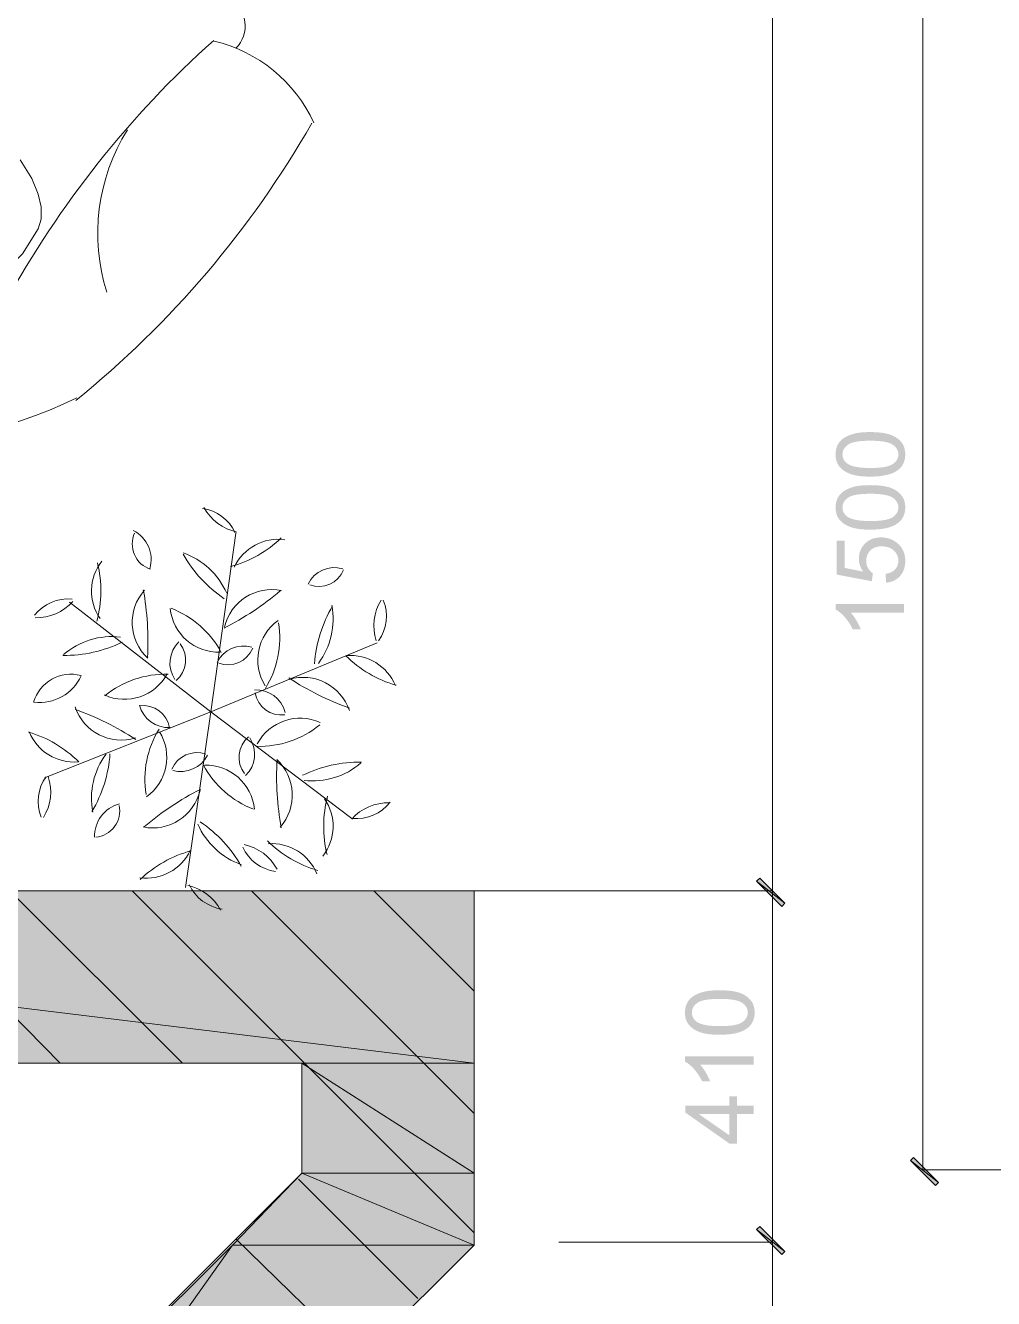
# Model space of a CAD drawing. Header units: inches. Extents: x 23 to 314, y 14 to 225.
# Drawn here: x 66.76 to 82.48, y 80.87 to 101.55 of the extents above; entities that cross this region are included whole.
import ezdxf

# ---------------------------------------------------------------- set-up
doc = ezdxf.new("R2010")
doc.units = ezdxf.units.IN
for name, color, linetype in [('BUYSER', 7, 'Continuous'), ('DIM', 7, 'Continuous'), ('KAHUYQNER', 7, 'Continuous'), ('walls', 7, 'Continuous')]:
    doc.layers.add(name, color=color, linetype=linetype)

msp = doc.modelspace()

# ---------------------------------------------------------------- hatches: boundary and pattern name
at = {"layer": 'BUYSER', "true_color": 0x939598, "transparency": 33554687}
for points in [[(74.046, 84.692), (51.11, 84.692), (51.11, 87.496), (74.046, 87.496)], [(74.046, 82.909), (71.242, 82.909), (71.242, 84.692), (74.046, 84.692)], [(74.046, 81.736), (70.121, 81.736), (71.242, 82.909), (74.046, 82.909)], [(60.641, 68.383), (56.717, 68.383), (70.121, 81.736), (74.046, 81.736)]]:
    msp.add_hatch(color=252, dxfattribs=at).paths.add_polyline_path(points, flags=0)
at = {"layer": 'DIM', "true_color": 0x6ec1dd, "transparency": 33554687}
h = msp.add_hatch(color=133, dxfattribs=at)
edge = h.paths.add_edge_path(flags=0)
edge.add_spline(control_points=[(80.481, 94.223), (80.416, 94.223), (80.357, 94.226), (80.304, 94.232), (80.251, 94.239), (80.205, 94.249), (80.165, 94.263), (80.085, 94.29), (80.024, 94.33), (79.98, 94.383), (79.936, 94.437), (79.915, 94.504), (79.915, 94.584), (79.915, 94.643), (79.926, 94.695), (79.95, 94.741), (79.974, 94.786), (80.009, 94.823), (80.054, 94.852), (80.099, 94.881), (80.154, 94.904), (80.219, 94.921), (80.284, 94.938), (80.371, 94.946), (80.481, 94.946), (80.613, 94.946), (80.718, 94.933), (80.797, 94.906), (80.876, 94.88), (80.937, 94.84), (80.981, 94.786), (81.025, 94.732), (81.047, 94.665), (81.047, 94.584), (81.047, 94.477), (81.009, 94.393), (80.932, 94.332), (80.839, 94.259), (80.689, 94.223), (80.481, 94.223)], knot_values=[0, 0, 0, 0, 1, 1, 1, 2, 2, 2, 3, 3, 3, 4, 4, 4, 5, 5, 5, 6, 6, 6, 7, 7, 7, 8, 8, 8, 9, 9, 9, 10, 10, 10, 11, 11, 11, 12, 12, 12, 13, 13, 13, 13], degree=3, periodic=1)
edge = h.paths.add_edge_path(flags=0)
edge.add_spline(control_points=[(80.481, 94.363), (80.662, 94.363), (80.783, 94.384), (80.844, 94.426), (80.905, 94.469), (80.935, 94.521), (80.935, 94.584), (80.935, 94.646), (80.905, 94.698), (80.844, 94.741), (80.783, 94.784), (80.662, 94.806), (80.481, 94.806), (80.299, 94.806), (80.177, 94.785), (80.117, 94.742), (80.057, 94.699), (80.027, 94.646), (80.027, 94.583), (80.027, 94.521), (80.054, 94.471), (80.107, 94.433), (80.174, 94.386), (80.299, 94.363), (80.481, 94.363)], knot_values=[0, 0, 0, 0, 1, 1, 1, 2, 2, 2, 3, 3, 3, 4, 4, 4, 5, 5, 5, 6, 6, 6, 7, 7, 7, 8, 8, 8, 8], degree=3, periodic=1)
h = msp.add_hatch(color=133, dxfattribs=at)
edge = h.paths.add_edge_path(flags=0)
edge.add_spline(control_points=[(80.481, 93.361), (80.416, 93.361), (80.357, 93.364), (80.304, 93.371), (80.251, 93.377), (80.205, 93.387), (80.165, 93.401), (80.085, 93.428), (80.024, 93.469), (79.98, 93.522), (79.936, 93.575), (79.915, 93.642), (79.915, 93.723), (79.915, 93.782), (79.926, 93.834), (79.95, 93.879), (79.974, 93.924), (80.009, 93.961), (80.054, 93.99), (80.099, 94.019), (80.154, 94.042), (80.219, 94.059), (80.284, 94.076), (80.371, 94.084), (80.481, 94.084), (80.613, 94.084), (80.718, 94.071), (80.797, 94.045), (80.876, 94.018), (80.937, 93.978), (80.981, 93.924), (81.025, 93.871), (81.047, 93.803), (81.047, 93.723), (81.047, 93.616), (81.009, 93.532), (80.932, 93.471), (80.839, 93.397), (80.689, 93.361), (80.481, 93.361)], knot_values=[0, 0, 0, 0, 1, 1, 1, 2, 2, 2, 3, 3, 3, 4, 4, 4, 5, 5, 5, 6, 6, 6, 7, 7, 7, 8, 8, 8, 9, 9, 9, 10, 10, 10, 11, 11, 11, 12, 12, 12, 13, 13, 13, 13], degree=3, periodic=1)
edge = h.paths.add_edge_path(flags=0)
edge.add_spline(control_points=[(80.481, 93.501), (80.662, 93.501), (80.783, 93.522), (80.844, 93.564), (80.905, 93.607), (80.935, 93.66), (80.935, 93.723), (80.935, 93.784), (80.905, 93.837), (80.844, 93.88), (80.783, 93.923), (80.662, 93.944), (80.481, 93.944), (80.299, 93.944), (80.177, 93.923), (80.117, 93.88), (80.057, 93.838), (80.027, 93.785), (80.027, 93.721), (80.027, 93.659), (80.054, 93.609), (80.107, 93.571), (80.174, 93.524), (80.299, 93.501), (80.481, 93.501)], knot_values=[0, 0, 0, 0, 1, 1, 1, 2, 2, 2, 3, 3, 3, 4, 4, 4, 5, 5, 5, 6, 6, 6, 7, 7, 7, 8, 8, 8, 8], degree=3, periodic=1)
h = msp.add_hatch(color=133, dxfattribs=at)
edge = h.paths.add_edge_path(flags=0)
edge.add_spline(control_points=[(80.738, 92.499), (80.738, 92.499), (80.726, 92.642), (80.726, 92.642), (80.795, 92.653), (80.848, 92.677), (80.883, 92.716), (80.918, 92.755), (80.935, 92.801), (80.935, 92.856), (80.935, 92.921), (80.911, 92.976), (80.861, 93.022), (80.812, 93.067), (80.746, 93.09), (80.664, 93.09), (80.587, 93.09), (80.526, 93.068), (80.481, 93.025), (80.436, 92.981), (80.413, 92.924), (80.413, 92.853), (80.413, 92.809), (80.423, 92.77), (80.443, 92.736), (80.462, 92.701), (80.488, 92.673), (80.521, 92.651), (80.521, 92.651), (80.504, 92.523), (80.504, 92.523), (80.504, 92.523), (79.934, 92.631), (79.934, 92.631), (79.934, 92.631), (79.934, 93.183), (79.934, 93.183), (79.934, 93.183), (80.064, 93.183), (80.064, 93.183), (80.064, 93.183), (80.064, 92.74), (80.064, 92.74), (80.064, 92.74), (80.362, 92.68), (80.362, 92.68), (80.316, 92.747), (80.293, 92.817), (80.293, 92.889), (80.293, 92.986), (80.326, 93.068), (80.393, 93.135), (80.46, 93.201), (80.546, 93.235), (80.652, 93.235), (80.752, 93.235), (80.839, 93.206), (80.913, 93.147), (81.002, 93.075), (81.047, 92.978), (81.047, 92.856), (81.047, 92.755), (81.019, 92.672), (80.963, 92.609), (80.907, 92.545), (80.832, 92.508), (80.738, 92.499)], knot_values=[0, 0, 0, 0, 1, 1, 1, 2, 2, 2, 3, 3, 3, 4, 4, 4, 5, 5, 5, 6, 6, 6, 7, 7, 7, 8, 8, 8, 9, 9, 9, 10, 10, 10, 11, 11, 11, 12, 12, 12, 13, 13, 13, 14, 14, 14, 15, 15, 15, 16, 16, 16, 17, 17, 17, 18, 18, 18, 19, 19, 19, 20, 20, 20, 21, 21, 21, 22, 22, 22, 22], degree=3, periodic=1)
h = msp.add_hatch(color=133, dxfattribs=at)
edge = h.paths.add_edge_path(flags=0)
edge.add_spline(control_points=[(81.028, 92.151), (81.028, 92.151), (81.028, 92.014), (81.028, 92.014), (81.028, 92.014), (80.16, 92.014), (80.16, 92.014), (80.191, 91.983), (80.222, 91.94), (80.253, 91.886), (80.285, 91.832), (80.309, 91.784), (80.325, 91.742), (80.325, 91.742), (80.193, 91.742), (80.193, 91.742), (80.157, 91.818), (80.114, 91.885), (80.063, 91.941), (80.013, 91.998), (79.963, 92.039), (79.915, 92.063), (79.915, 92.063), (79.915, 92.151), (79.915, 92.151), (79.915, 92.151), (81.028, 92.151), (81.028, 92.151)], knot_values=[0, 0, 0, 0, 1, 1, 1, 2, 2, 2, 3, 3, 3, 4, 4, 4, 5, 5, 5, 6, 6, 6, 7, 7, 7, 8, 8, 8, 9, 9, 9, 9], degree=3, periodic=1)
for points in [[(79.092, 87.292), (79.041, 87.241), (78.633, 87.649), (78.684, 87.7)], [(78.633, 87.649), (78.684, 87.7), (79.092, 87.292), (79.041, 87.241)], [(81.589, 82.756), (81.538, 82.705), (81.13, 83.112), (81.181, 83.163)], [(79.092, 81.634), (79.041, 81.583), (78.633, 81.991), (78.684, 82.042)], [(78.633, 81.991), (78.684, 82.042), (79.092, 81.634), (79.041, 81.583)]]:
    msp.add_hatch(color=133, dxfattribs=at).paths.add_polyline_path(points, flags=0)
h = msp.add_hatch(color=133, dxfattribs=at)
edge = h.paths.add_edge_path(flags=0)
edge.add_spline(control_points=[(78.035, 85.155), (77.97, 85.155), (77.911, 85.158), (77.858, 85.165), (77.805, 85.171), (77.758, 85.181), (77.719, 85.195), (77.639, 85.222), (77.577, 85.263), (77.533, 85.316), (77.49, 85.369), (77.468, 85.436), (77.468, 85.517), (77.468, 85.576), (77.48, 85.628), (77.504, 85.673), (77.528, 85.718), (77.562, 85.755), (77.607, 85.784), (77.652, 85.813), (77.707, 85.836), (77.772, 85.853), (77.837, 85.87), (77.925, 85.878), (78.035, 85.878), (78.166, 85.878), (78.272, 85.865), (78.35, 85.839), (78.429, 85.812), (78.491, 85.772), (78.535, 85.718), (78.579, 85.665), (78.601, 85.597), (78.601, 85.517), (78.601, 85.41), (78.563, 85.326), (78.486, 85.265), (78.393, 85.192), (78.243, 85.155), (78.035, 85.155)], knot_values=[0, 0, 0, 0, 1, 1, 1, 2, 2, 2, 3, 3, 3, 4, 4, 4, 5, 5, 5, 6, 6, 6, 7, 7, 7, 8, 8, 8, 9, 9, 9, 10, 10, 10, 11, 11, 11, 12, 12, 12, 13, 13, 13, 13], degree=3, periodic=1)
edge = h.paths.add_edge_path(flags=0)
edge.add_spline(control_points=[(78.035, 85.295), (78.216, 85.295), (78.337, 85.316), (78.398, 85.359), (78.458, 85.401), (78.489, 85.454), (78.489, 85.517), (78.489, 85.578), (78.458, 85.631), (78.398, 85.674), (78.337, 85.717), (78.216, 85.738), (78.035, 85.738), (77.852, 85.738), (77.731, 85.717), (77.671, 85.675), (77.611, 85.632), (77.581, 85.579), (77.581, 85.515), (77.581, 85.453), (77.607, 85.403), (77.66, 85.365), (77.728, 85.318), (77.853, 85.295), (78.035, 85.295)], knot_values=[0, 0, 0, 0, 1, 1, 1, 2, 2, 2, 3, 3, 3, 4, 4, 4, 5, 5, 5, 6, 6, 6, 7, 7, 7, 8, 8, 8, 8], degree=3, periodic=1)
h = msp.add_hatch(color=133, dxfattribs=at)
edge = h.paths.add_edge_path(flags=0)
edge.add_spline(control_points=[(78.582, 84.806), (78.582, 84.806), (78.582, 84.67), (78.582, 84.67), (78.582, 84.67), (77.714, 84.67), (77.714, 84.67), (77.744, 84.638), (77.775, 84.596), (77.807, 84.542), (77.838, 84.488), (77.862, 84.44), (77.878, 84.398), (77.878, 84.398), (77.747, 84.398), (77.747, 84.398), (77.711, 84.474), (77.667, 84.54), (77.617, 84.597), (77.566, 84.654), (77.516, 84.694), (77.468, 84.719), (77.468, 84.719), (77.468, 84.806), (77.468, 84.806), (77.468, 84.806), (78.582, 84.806), (78.582, 84.806)], knot_values=[0, 0, 0, 0, 1, 1, 1, 2, 2, 2, 3, 3, 3, 4, 4, 4, 5, 5, 5, 6, 6, 6, 7, 7, 7, 8, 8, 8, 9, 9, 9, 9], degree=3, periodic=1)
h = msp.add_hatch(color=133, dxfattribs=at)
h.paths.add_polyline_path([(78.582, 83.868), (78.316, 83.868), (78.316, 83.387), (78.191, 83.387), (77.473, 83.893), (77.473, 84.004), (78.191, 84.004), (78.191, 84.154), (78.316, 84.154), (78.316, 84.004), (78.582, 84.004)], flags=0)
h.paths.add_polyline_path([(78.191, 83.868), (77.691, 83.868), (78.191, 83.521)], flags=0)

# ---------------------------------------------------------------- linework, layer by layer
at = {"layer": 'BUYSER', "color": 252, "linetype": 'Continuous', "lineweight": 5, "true_color": 0x939598}
for points in [[(74.046, 84.692), (74.046, 87.496), (51.11, 87.496)], [(74.046, 84.692), (51.11, 84.692), (51.11, 87.496)], [(51.11, 87.496), (74.046, 84.692)], [(74.046, 82.909), (74.046, 84.692), (71.242, 84.692)], [(74.046, 82.909), (71.242, 82.909), (71.242, 84.692)], [(71.242, 84.692), (74.046, 82.909)], [(74.046, 81.736), (70.121, 81.736), (71.242, 82.909)], [(74.046, 81.736), (74.046, 82.909), (71.242, 82.909)], [(71.242, 82.909), (74.046, 81.736)], [(60.641, 68.383), (56.717, 68.383), (70.121, 81.736)], [(60.641, 68.383), (74.046, 81.736), (70.121, 81.736)], [(70.121, 81.736), (60.641, 68.383)]]:
    msp.add_lwpolyline(points, dxfattribs=at)
at = {"layer": 'BUYSER', "color": 251, "linetype": 'Continuous', "lineweight": 5, "true_color": 0x636466}
for points in [[(67.318, 84.692), (64.566, 87.496)], [(69.306, 84.692), (66.502, 87.496)], [(74.046, 81.94), (68.49, 87.496)], [(74.046, 83.877), (70.427, 87.496)], [(74.046, 85.865), (72.415, 87.496)], [(73.128, 80.87), (71.192, 82.807)], [(72.16, 79.901), (70.172, 81.838)]]:
    msp.add_lwpolyline(points, dxfattribs=at)
at = {"layer": 'DIM', "color": 133, "linetype": 'Continuous', "lineweight": 5, "true_color": 0x6ec1dd}
for points in [[(55.289, 87.496), (78.888, 87.496), (78.888, 129.443)], [(92.547, 82.96), (81.334, 82.96), (81.334, 103.755)], [(79.092, 87.292), (78.684, 87.7), (78.633, 87.649)], [(78.633, 87.649), (78.684, 87.7), (79.092, 87.292)], [(55.289, 87.496), (78.888, 87.496)], [(75.422, 81.787), (78.888, 81.787), (78.888, 87.496)], [(79.092, 87.292), (79.041, 87.241), (78.633, 87.649)], [(78.633, 87.649), (79.092, 87.292)], [(78.633, 87.649), (79.041, 87.241), (79.092, 87.292)], [(79.092, 87.292), (78.633, 87.649)], [(81.589, 82.756), (81.181, 83.163), (81.13, 83.112)], [(81.589, 82.756), (81.538, 82.705), (81.13, 83.112)], [(81.13, 83.112), (81.589, 82.756)], [(79.092, 81.634), (78.684, 82.042), (78.633, 81.991)], [(78.633, 81.991), (78.684, 82.042), (79.092, 81.634)], [(79.092, 81.634), (79.041, 81.583), (78.633, 81.991)], [(78.633, 81.991), (79.092, 81.634)], [(78.633, 81.991), (79.041, 81.583), (79.092, 81.634)], [(79.092, 81.634), (78.633, 81.991)], [(72.517, 58.393), (78.888, 58.393), (78.888, 81.787)], [(75.422, 81.787), (78.888, 81.787)]]:
    msp.add_lwpolyline(points, dxfattribs=at)
at = {"layer": 'KAHUYQNER', "color": 8, "linetype": 'Continuous', "lineweight": 5, "true_color": 0x767676}
msp.add_lwpolyline([(65.228, 96.109), (65.33, 96.109), (65.483, 96.16), (65.789, 96.313), (65.993, 96.466), (66.146, 96.67), (66.248, 96.874), (66.35, 97.078), (66.451, 97.486), (66.553, 97.689), (66.706, 97.842), (66.961, 98.25), (67.012, 98.403), (67.012, 98.607), (66.961, 98.811), (66.859, 99.066), (66.668, 99.371)], dxfattribs=at)
at = {"layer": 'KAHUYQNER', "color": 116, "linetype": 'Continuous', "lineweight": 5, "true_color": 0x136734}
for points in [[(69.764, 90.401), (70.172, 93.306)], [(69.764, 90.401), (67.471, 92.185)], [(69.764, 90.401), (72.466, 91.522)], [(69.764, 90.401), (67.063, 89.331)], [(69.764, 90.401), (69.357, 87.547)], [(69.764, 90.401), (72.058, 88.668)]]:
    msp.add_lwpolyline(points, dxfattribs=at)
at = {"layer": 'KAHUYQNER', "color": 8, "linetype": 'Continuous', "lineweight": 5, "true_color": 0x767676}
for points in [[(57.882, 102.993), (57.343, 100.436), (58.315, 97.797), (60.384, 96.201), (62.452, 94.606), (65.251, 94.335), (67.587, 95.505)], [(70.173, 101.185), (70.29, 101.295), (70.344, 101.455), (70.319, 101.613), (70.294, 101.771), (70.193, 101.907), (70.048, 101.975)]]:
    msp.add_open_spline(points, degree=3, knots=[0, 0, 0, 0, 1, 1, 1, 2, 2, 2, 2], dxfattribs=at)
for points in [[(69.814, 101.31), (68.45, 100.092), (67.305, 98.649), (66.427, 97.044)], [(71.438, 99.97), (71.133, 100.64), (70.534, 101.131), (69.818, 101.297)], [(67.573, 95.461), (69.119, 96.712), (70.419, 98.239), (71.408, 99.965)], [(68.411, 99.857), (67.919, 99.068), (67.797, 98.103), (68.077, 97.217)]]:
    msp.add_open_spline(points, degree=3, dxfattribs=at)
at = {"layer": 'KAHUYQNER', "color": 116, "linetype": 'Continuous', "lineweight": 5, "true_color": 0x136734}
for points in [[(70.161, 93.311), (70.064, 93.525), (69.864, 93.675), (69.63, 93.707)], [(69.655, 93.722), (69.765, 93.517), (69.961, 93.37), (70.19, 93.323)], [(68.777, 92.73), (68.844, 92.974), (68.732, 93.231), (68.507, 93.348)], [(70.087, 92.761), (70.397, 92.845), (70.68, 93.006), (70.911, 93.228)], [(70.967, 93.197), (70.627, 93.243), (70.295, 93.064), (70.147, 92.754)], [(70.024, 92.327), (69.891, 92.636), (69.633, 92.875), (69.315, 92.985)], [(69.319, 92.963), (69.481, 92.673), (69.71, 92.425), (69.985, 92.239)], [(67.993, 92.847), (67.783, 92.576), (67.772, 92.199), (67.967, 91.916)], [(67.917, 91.875), (67.999, 92.185), (68.002, 92.51), (67.925, 92.822)], [(71.91, 92.727), (71.686, 92.791), (71.449, 92.686), (71.345, 92.478)], [(71.373, 92.466), (71.592, 92.386), (71.835, 92.493), (71.924, 92.709)], [(70.915, 92.373), (70.496, 92.458), (70.085, 92.194), (69.989, 91.777)], [(67.512, 92.233), (67.277, 92.255), (67.048, 92.157), (66.903, 91.971)], [(68.688, 92.377), (68.405, 92.056), (68.428, 91.568), (68.741, 91.276)], [(68.738, 91.287), (68.758, 91.655), (68.735, 92.023), (68.669, 92.385)], [(69.981, 91.762), (70.31, 91.927), (70.617, 92.131), (70.897, 92.37)], [(66.912, 91.93), (67.145, 91.923), (67.369, 92.02), (67.525, 92.194)], [(69.106, 92.082), (69.147, 91.668), (69.501, 91.357), (69.917, 91.37)], [(69.935, 91.368), (69.758, 91.696), (69.469, 91.95), (69.121, 92.083)], [(71.745, 92.122), (71.575, 91.836), (71.474, 91.515), (71.451, 91.183)], [(71.514, 91.188), (71.716, 91.458), (71.794, 91.801), (71.731, 92.131)], [(72.533, 92.218), (72.41, 92.02), (72.381, 91.777), (72.454, 91.555)], [(72.49, 91.555), (72.627, 91.747), (72.657, 91.995), (72.568, 92.214)], [(70.858, 91.884), (70.521, 91.642), (70.428, 91.179), (70.647, 90.826)], [(70.654, 90.783), (70.85, 91.1), (70.925, 91.477), (70.866, 91.845)], [(68.299, 91.616), (67.965, 91.655), (67.629, 91.552), (67.374, 91.332)], [(67.364, 91.319), (67.696, 91.314), (68.025, 91.387), (68.324, 91.533)], [(69.249, 91.538), (69.082, 91.376), (69.054, 91.119), (69.182, 90.925)], [(69.201, 90.909), (69.38, 91.058), (69.409, 91.323), (69.266, 91.507)], [(70.432, 91.453), (70.208, 91.516), (69.971, 91.412), (69.867, 91.204)], [(69.895, 91.192), (70.114, 91.112), (70.357, 91.219), (70.446, 91.434)], [(71.96, 91.313), (72.187, 91.087), (72.468, 90.922), (72.776, 90.833)], [(72.764, 90.827), (72.634, 91.145), (72.313, 91.343), (71.97, 91.316)], [(67.66, 90.991), (67.326, 91.08), (66.983, 90.887), (66.885, 90.556)], [(68.037, 90.675), (68.416, 90.504), (68.862, 90.655), (69.059, 91.021)], [(69.071, 91.012), (68.698, 91.023), (68.334, 90.899), (68.045, 90.664)], [(72.017, 90.423), (71.881, 90.829), (71.446, 91.052), (71.037, 90.927)], [(66.898, 90.559), (67.218, 90.52), (67.526, 90.694), (67.66, 90.988)], [(71.034, 90.952), (71.341, 90.75), (71.672, 90.586), (72.018, 90.463)], [(70.973, 90.392), (70.916, 90.617), (70.707, 90.771), (70.475, 90.757)], [(70.484, 90.71), (70.524, 90.48), (70.738, 90.323), (70.969, 90.354)], [(68.546, 89.952), (68.239, 90.154), (67.908, 90.318), (67.561, 90.441)], [(67.563, 90.481), (67.699, 90.075), (68.133, 89.852), (68.543, 89.977)], [(68.607, 90.512), (68.664, 90.287), (68.873, 90.133), (69.105, 90.147)], [(69.096, 90.143), (69.056, 90.373), (68.841, 90.53), (68.61, 90.499)], [(71.543, 90.229), (71.164, 90.4), (70.717, 90.249), (70.521, 89.882)], [(70.509, 89.841), (70.882, 89.83), (71.246, 89.953), (71.535, 90.189)], [(67.62, 89.591), (67.392, 89.817), (67.112, 89.982), (66.804, 90.071)], [(66.816, 90.077), (66.946, 89.759), (67.267, 89.561), (67.609, 89.588)], [(68.926, 90.121), (68.73, 89.804), (68.655, 89.427), (68.714, 89.059)], [(68.721, 89.02), (69.059, 89.262), (69.151, 89.725), (68.932, 90.078)], [(70.379, 89.995), (70.2, 89.846), (70.171, 89.581), (70.314, 89.397)], [(70.331, 89.366), (70.498, 89.527), (70.526, 89.785), (70.398, 89.979)], [(69.685, 89.712), (69.466, 89.792), (69.223, 89.685), (69.134, 89.469)], [(68.065, 89.716), (67.864, 89.446), (67.785, 89.103), (67.849, 88.773)], [(67.835, 88.782), (68.005, 89.067), (68.106, 89.389), (68.128, 89.721)], [(69.148, 89.451), (69.372, 89.387), (69.609, 89.492), (69.713, 89.7)], [(70.842, 89.616), (70.821, 89.249), (70.845, 88.881), (70.911, 88.519)], [(70.892, 88.527), (71.175, 88.848), (71.151, 89.336), (70.838, 89.628)], [(72.216, 89.585), (71.883, 89.59), (71.555, 89.516), (71.256, 89.37)], [(71.28, 89.288), (71.615, 89.248), (71.951, 89.352), (72.205, 89.572)], [(67.089, 89.348), (66.952, 89.157), (66.923, 88.908), (67.011, 88.69)], [(67.047, 88.686), (67.17, 88.884), (67.198, 89.127), (67.125, 89.349)], [(69.645, 89.536), (69.822, 89.208), (70.111, 88.954), (70.459, 88.821)], [(70.474, 88.822), (70.433, 89.236), (70.079, 89.547), (69.663, 89.534)], [(69.599, 89.142), (69.27, 88.977), (68.963, 88.772), (68.683, 88.534)], [(68.665, 88.531), (69.084, 88.446), (69.495, 88.71), (69.591, 89.127)], [(71.663, 89.029), (71.581, 88.719), (71.578, 88.393), (71.655, 88.082)], [(71.587, 88.057), (71.797, 88.328), (71.808, 88.705), (71.613, 88.988)], [(68.28, 88.906), (68.035, 88.842), (67.868, 88.616), (67.879, 88.364)], [(72.668, 88.923), (72.435, 88.93), (72.21, 88.833), (72.055, 88.659)], [(72.068, 88.671), (72.302, 88.648), (72.532, 88.747), (72.677, 88.933)], [(69.556, 88.577), (69.689, 88.268), (69.946, 88.029), (70.265, 87.918)], [(70.261, 87.89), (70.098, 88.18), (69.87, 88.428), (69.594, 88.614)], [(68.613, 87.707), (68.953, 87.66), (69.285, 87.839), (69.433, 88.15)], [(69.442, 88.142), (69.132, 88.058), (68.849, 87.898), (68.618, 87.676)], [(70.285, 88.205), (70.382, 87.99), (70.583, 87.841), (70.816, 87.808)], [(70.843, 87.844), (70.732, 88.05), (70.536, 88.196), (70.308, 88.244)], [(70.686, 88.306), (70.913, 88.08), (71.194, 87.915), (71.502, 87.826)], [(71.49, 87.769), (71.36, 88.087), (71.039, 88.285), (70.696, 88.258)], [(69.925, 87.182), (69.815, 87.387), (69.619, 87.534), (69.39, 87.581)], [(69.418, 87.593), (69.516, 87.379), (69.716, 87.229), (69.949, 87.197)]]:
    msp.add_open_spline(points, degree=3, dxfattribs=at)
for points in [[(68.529, 93.306), (68.478, 93.195), (68.477, 93.067), (68.526, 92.955), (68.575, 92.842), (68.669, 92.756), (68.785, 92.717)], [(67.896, 88.364), (68.018, 88.376), (68.129, 88.44), (68.202, 88.538), (68.274, 88.636), (68.302, 88.761), (68.278, 88.881)]]:
    msp.add_open_spline(points, degree=3, knots=[0, 0, 0, 0, 1, 1, 1, 2, 2, 2, 2], dxfattribs=at)
at = {"layer": 'walls', "color": 18, "linetype": 'Continuous', "lineweight": 5, "true_color": 0x000000}
msp.add_lwpolyline([(51.11, 104.825), (51.11, 84.692), (71.242, 84.692), (71.242, 82.909), (56.717, 68.383), (69.459, 55.59), (71.599, 55.59), (71.599, 50.748), (68.031, 47.129), (73.893, 41.267), (81.283, 48.658), (121.548, 48.658), (121.548, 52.837), (81.283, 52.837), (81.283, 58.393), (70.631, 58.393), (60.641, 68.383), (74.046, 81.736), (74.046, 87.496), (53.913, 87.496), (53.913, 104.825)], dxfattribs=at)

doc.saveas('drawing.dxf')
